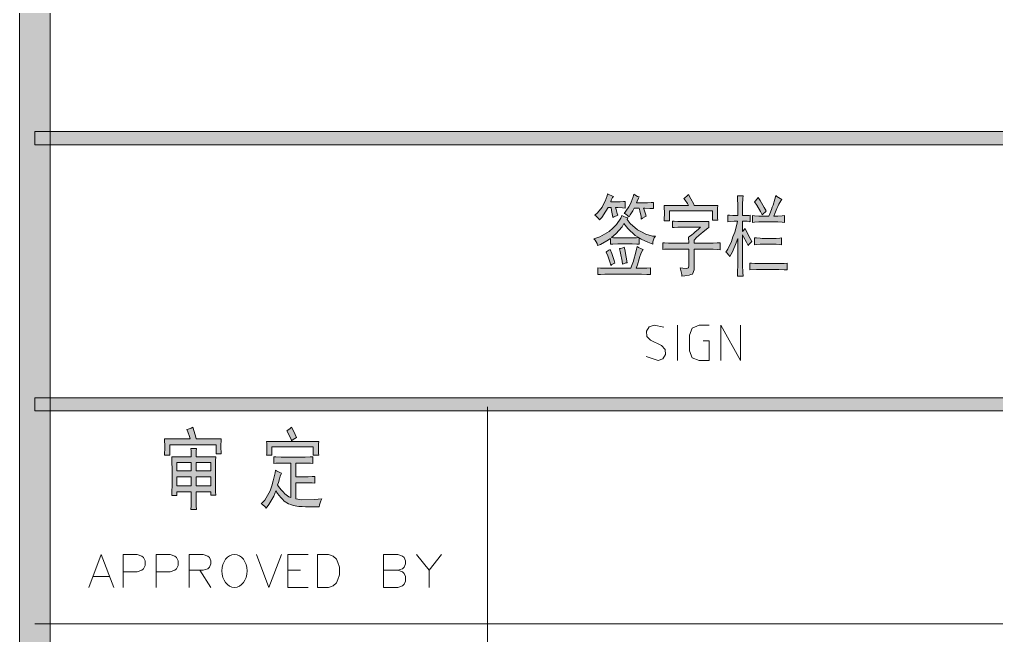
# Model space of a CAD drawing. Header units: millimetres. Extents: x 0 to 586, y 0 to 414.
# Drawn here: x 541.05 to 562.98, y 113.13 to 126.94 of the extents above; entities that cross this region are included whole.
import ezdxf

# ---------------------------------------------------------------- set-up
doc = ezdxf.new("R2010")
doc.units = ezdxf.units.MM

msp = doc.modelspace()

# ---------------------------------------------------------------- hatches: boundary and pattern name
h = msp.add_hatch(color=0)
h.dxf.hatch_style = 2
h.paths.add_polyline_path([(541.736139, 9.860139), (541.048222, 9.860139), (541.048222, 404.223361), (541.736139, 404.223361)])
h = msp.add_hatch(color=0)
h.dxf.hatch_style = 2
h.paths.add_polyline_path([(575.772139, 124.42825), (575.772139, 124.131917), (541.390417, 124.131917), (541.390417, 124.42825)])
h = msp.add_hatch(color=0)
h.dxf.hatch_style = 2
h.paths.add_polyline_path([(554.64075, 122.71375), (554.580778, 122.720806), (554.478472, 122.724333), (554.429083, 122.724333), (554.443194, 122.682), (554.467889, 122.593806), (554.482, 122.551472), (554.446722, 122.540889), (554.390278, 122.512667), (554.365583, 122.498556), (554.362056, 122.544417), (554.340889, 122.657306), (554.326778, 122.724333), (554.263278, 122.724333), (554.213889, 122.639667), (554.118639, 122.498556), (554.06925, 122.445639), (554.048083, 122.480917), (553.991639, 122.533833), (553.959889, 122.551472), (554.026917, 122.607917), (554.125694, 122.731389), (554.160972, 122.801944), (554.192722, 122.868972), (554.238583, 122.985389), (554.249167, 123.03125), (554.280917, 123.017139), (554.347944, 122.985389), (554.383222, 122.971278), (554.362056, 122.946583), (554.330306, 122.890139), (554.319722, 122.854861), (554.499639, 122.854861), (554.534917, 122.854861), (554.605472, 122.858389), (554.64075, 122.861917)])
h = msp.add_hatch(color=0)
h.dxf.hatch_style = 2
h.paths.add_polyline_path([(555.117, 122.530306), (555.08525, 122.512667), (555.032333, 122.484444), (555.004111, 122.466806), (555.000583, 122.526778), (554.975889, 122.646722), (554.95825, 122.706694), (554.848889, 122.706694), (554.817139, 122.653778), (554.757167, 122.558528), (554.732472, 122.512667), (554.707778, 122.540889), (554.651333, 122.579694), (554.623111, 122.590278), (554.661917, 122.639667), (554.728944, 122.738444), (554.753639, 122.791361), (554.778333, 122.847806), (554.820667, 122.964222), (554.838306, 123.024194), (554.863, 123.006556), (554.922972, 122.974806), (554.95825, 122.964222), (554.940611, 122.936), (554.912389, 122.868972), (554.901806, 122.830167), (555.117, 122.830167), (555.145222, 122.830167), (555.226361, 122.833694), (555.279278, 122.84075), (555.279278, 122.699639), (555.198139, 122.703167), (555.088778, 122.706694), (555.057028, 122.706694), (555.067611, 122.671417), (555.099361, 122.583222)])
h = msp.add_hatch(color=0)
h.dxf.hatch_style = 2
h.paths.add_polyline_path([(556.062444, 123.017139), (556.115361, 122.921889), (556.182389, 122.798417), (556.192972, 122.770194), (556.722139, 122.770194), (556.718611, 122.710222), (556.718611, 122.622028), (556.718611, 122.590278), (556.718611, 122.565583), (556.718611, 122.487972), (556.722139, 122.438583), (556.605722, 122.438583), (556.605722, 122.646722), (555.639111, 122.646722), (555.639111, 122.428), (555.522694, 122.428), (555.522694, 122.484444), (555.526222, 122.569111), (555.526222, 122.600861), (555.526222, 122.629083), (555.522694, 122.71375), (555.522694, 122.770194), (556.062444, 122.770194), (556.041278, 122.812528), (555.991889, 122.890139), (555.963667, 122.925417), (555.984833, 122.943056), (556.034222, 122.988917)])
h = msp.add_hatch(color=0)
h.dxf.hatch_style = 2
h.paths.add_polyline_path([(556.947917, 122.551472), (556.986722, 122.551472), (557.060806, 122.547944), (557.099611, 122.544417), (557.170167, 122.544417), (557.170167, 122.731389), (557.170167, 122.787833), (557.166639, 122.914833), (557.163111, 122.985389), (557.290111, 122.985389), (557.286583, 122.925417), (557.279528, 122.798417), (557.279528, 122.731389), (557.279528, 122.544417), (557.350083, 122.544417), (557.37125, 122.544417), (557.424167, 122.547944), (557.452389, 122.551472), (557.452389, 122.406833), (557.441806, 122.410361), (557.385361, 122.417417), (557.3395, 122.420944), (557.279528, 122.420944), (557.279528, 122.188111), (557.3395, 122.251611), (557.378306, 122.174), (557.452389, 122.029361), (557.487667, 121.965861), (557.4665, 121.941167), (557.420639, 121.895306), (557.403, 121.870611), (557.367722, 121.948222), (557.304222, 122.068167), (557.279528, 122.1105), (557.279528, 121.517833), (557.279528, 121.433167), (557.286583, 121.267361), (557.290111, 121.182694), (557.163111, 121.182694), (557.166639, 121.270889), (557.170167, 121.440222), (557.170167, 121.517833), (557.170167, 122.032889), (557.138417, 121.934111), (557.050222, 121.7295), (556.993778, 121.623667), (556.972611, 121.655417), (556.92675, 121.704806), (556.902056, 121.725972), (556.947917, 121.793), (557.029056, 121.965861), (557.064333, 122.068167), (557.103139, 122.170472), (557.152528, 122.346861), (557.163111, 122.420944), (557.089028, 122.420944), (556.947917, 122.406833)])
h = msp.add_hatch(color=0)
h.dxf.hatch_style = 2
h.paths.add_polyline_path([(558.161472, 122.900722), (558.140306, 122.8725), (558.094444, 122.798417), (558.073278, 122.749028), (558.048583, 122.703167), (558.00625, 122.590278), (557.981556, 122.530306), (558.023889, 122.530306), (558.073278, 122.533833), (558.172056, 122.540889), (558.221444, 122.544417), (558.221444, 122.389194), (558.172056, 122.392722), (558.073278, 122.399778), (558.016833, 122.399778), (557.702861, 122.399778), (557.646417, 122.399778), (557.547639, 122.392722), (557.505306, 122.389194), (557.505306, 122.544417), (557.547639, 122.540889), (557.646417, 122.533833), (557.702861, 122.530306), (557.872194, 122.530306), (557.893361, 122.579694), (557.928639, 122.682), (557.946278, 122.731389), (557.963917, 122.780778), (558.002722, 122.911306), (558.023889, 122.992444), (558.052111, 122.971278), (558.122667, 122.925417)])
h = msp.add_hatch(color=0)
h.dxf.hatch_style = 2
h.paths.add_polyline_path([(557.628778, 122.946583), (557.674639, 122.879556), (557.766361, 122.727861), (557.812222, 122.646722), (557.791056, 122.625556), (557.745194, 122.583222), (557.7205, 122.562056), (557.685222, 122.632611), (557.600556, 122.780778), (557.547639, 122.854861), (557.565278, 122.868972), (557.604083, 122.918361)])
h = msp.add_hatch(color=0)
h.paths.add_polyline_path([(555.265167, 121.902361), (555.152278, 121.944694), (555.000583, 122.01525), (554.95825, 122.043472), (554.95825, 121.902361), (554.905333, 121.905889), (554.803028, 121.909417), (554.757167, 121.909417), (554.527861, 121.909417), (554.478472, 121.909417), (554.369111, 121.905889), (554.312667, 121.902361), (554.312667, 122.032889), (554.235056, 121.979972), (554.090417, 121.898833), (554.023389, 121.870611), (554.012806, 121.92), (553.970472, 121.994083), (553.94225, 122.025833), (554.076306, 122.064639), (554.287972, 122.184583), (554.369111, 122.262194), (554.45025, 122.343333), (554.549028, 122.484444), (554.570194, 122.544417), (554.598417, 122.530306), (554.668972, 122.502083), (554.707778, 122.4915), (554.686611, 122.452694), (554.757167, 122.3645), (554.922972, 122.226917), (555.014694, 122.177528), (555.106417, 122.128139), (555.261639, 122.082278), (555.325139, 122.082278), (555.296917, 122.043472), (555.268694, 121.95175)])
h.paths.add_polyline_path([(554.337361, 122.050528), (554.383222, 122.047), (554.478472, 122.043472), (554.527861, 122.043472), (554.757167, 122.043472), (554.803028, 122.043472), (554.901806, 122.047), (554.947667, 122.050528), (554.866528, 122.096389), (554.700722, 122.255139), (554.616056, 122.368028), (554.57725, 122.290417), (554.436139, 122.131667)])
h = msp.add_hatch(color=0)
h.dxf.hatch_style = 2
h.paths.add_polyline_path([(556.524583, 122.413889), (556.524583, 122.272778), (556.503417, 122.258667), (556.436389, 122.209278), (556.390528, 122.174), (556.348194, 122.138722), (556.249417, 122.050528), (556.192972, 121.994083), (556.192972, 121.927056), (556.588083, 121.927056), (556.619833, 121.927056), (556.711556, 121.930583), (556.775056, 121.934111), (556.775056, 121.778889), (556.711556, 121.785944), (556.619833, 121.793), (556.588083, 121.793), (556.192972, 121.793), (556.192972, 121.401417), (556.192972, 121.323806), (556.154167, 121.232083), (556.118889, 121.2215), (556.083611, 121.210917), (555.981306, 121.18975), (555.917806, 121.182694), (555.914278, 121.2215), (555.893111, 121.313222), (555.875472, 121.369667), (555.9425, 121.362611), (556.027167, 121.359083), (556.044806, 121.366139), (556.062444, 121.369667), (556.076556, 121.422583), (556.073028, 121.468444), (556.073028, 121.793), (555.667333, 121.793), (555.621472, 121.793), (555.52975, 121.789472), (555.487417, 121.785944), (555.487417, 121.934111), (555.52975, 121.930583), (555.617944, 121.927056), (555.660278, 121.927056), (556.073028, 121.927056), (556.073028, 121.962333), (556.065972, 122.025833), (556.062444, 122.057583), (556.087139, 122.071694), (556.143583, 122.114028), (556.178861, 122.14225), (556.210611, 122.170472), (556.288222, 122.241028), (556.334083, 122.283361), (555.882528, 122.283361), (555.829611, 122.283361), (555.741417, 122.279833), (555.706139, 122.272778), (555.706139, 122.420944), (555.741417, 122.417417), (555.826083, 122.413889), (555.875472, 122.413889)])
h = msp.add_hatch(color=0)
h.dxf.hatch_style = 2
h.paths.add_polyline_path([(557.992139, 122.032889), (558.034472, 122.032889), (558.115611, 122.039944), (558.154417, 122.043472), (558.154417, 121.88825), (558.115611, 121.895306), (558.034472, 121.902361), (557.992139, 121.902361), (557.7205, 121.902361), (557.678167, 121.902361), (557.5935, 121.895306), (557.551167, 121.88825), (557.551167, 122.043472), (557.5935, 122.043472), (557.678167, 122.039944), (557.7205, 122.032889)])
h = msp.add_hatch(color=0)
h.dxf.hatch_style = 2
h.paths.add_polyline_path([(554.238583, 121.228556), (554.189194, 121.228556), (554.086889, 121.225028), (554.030444, 121.2215), (554.030444, 121.369667), (554.086889, 121.366139), (554.189194, 121.362611), (554.231528, 121.362611), (554.771278, 121.362611), (554.788917, 121.408472), (554.827722, 121.524889), (554.848889, 121.591917), (554.870056, 121.662472), (554.901806, 121.789472), (554.912389, 121.849444), (554.944139, 121.828278), (555.014694, 121.800056), (555.049972, 121.785944), (555.032333, 121.764778), (554.993528, 121.683639), (554.975889, 121.627194), (554.95825, 121.57075), (554.919444, 121.440222), (554.89475, 121.362611), (554.972361, 121.362611), (555.131111, 121.366139), (555.21225, 121.369667), (555.21225, 121.2215), (555.131111, 121.225028), (555.011167, 121.228556), (554.968833, 121.228556)])
h = msp.add_hatch(color=0)
h.dxf.hatch_style = 2
h.paths.add_polyline_path([(554.309139, 121.785944), (554.347944, 121.694222), (554.397333, 121.539), (554.411444, 121.479028), (554.390278, 121.468444), (554.344417, 121.44375), (554.319722, 121.422583), (554.309139, 121.486083), (554.256222, 121.637778), (554.217417, 121.725972), (554.231528, 121.736556), (554.277389, 121.768306)])
h = msp.add_hatch(color=0)
h.dxf.hatch_style = 2
h.paths.add_polyline_path([(554.587833, 121.454333), (554.57725, 121.524889), (554.541972, 121.69775), (554.517278, 121.803583), (554.541972, 121.807111), (554.591361, 121.821222), (554.623111, 121.831806), (554.633694, 121.785944), (554.668972, 121.613083), (554.690139, 121.486083), (554.661917, 121.482556), (554.609, 121.464917)])
h = msp.add_hatch(color=0)
h.dxf.hatch_style = 2
h.paths.add_polyline_path([(558.045056, 121.468444), (558.094444, 121.468444), (558.210861, 121.471972), (558.277889, 121.479028), (558.277889, 121.323806), (558.210861, 121.327333), (558.094444, 121.334389), (558.045056, 121.337917), (557.5935, 121.337917), (557.441806, 121.323806), (557.441806, 121.479028), (557.480611, 121.479028), (557.554694, 121.471972), (557.5935, 121.468444)])
h = msp.add_hatch(color=0)
h.dxf.hatch_style = 2
h.paths.add_polyline_path([(541.390417, 118.166444), (541.390417, 118.45925), (575.772139, 118.45925), (575.772139, 118.166444)])
h = msp.add_hatch(color=0)
h.dxf.hatch_style = 2
h.paths.add_polyline_path([(544.939361, 117.796028), (544.967583, 117.700778), (545.006389, 117.57025), (545.013444, 117.534972), (545.577889, 117.534972), (545.574361, 117.489111), (545.570833, 117.400917), (545.570833, 117.362111), (545.570833, 117.323306), (545.574361, 117.242167), (545.577889, 117.199833), (545.461472, 117.199833), (545.461472, 117.400917), (544.420778, 117.400917), (544.420778, 117.171611), (544.300833, 117.171611), (544.304361, 117.217472), (544.307889, 117.305667), (544.307889, 117.348), (544.307889, 117.393861), (544.304361, 117.489111), (544.300833, 117.534972), (544.879389, 117.534972), (544.865278, 117.591417), (544.83, 117.69725), (544.805306, 117.743111), (544.837056, 117.750167), (544.904083, 117.778389)])
h = msp.add_hatch(color=0)
h.dxf.hatch_style = 2
h.paths.add_polyline_path([(547.045444, 117.718417), (547.070139, 117.732528), (547.123056, 117.771333), (547.151278, 117.796028), (547.183028, 117.746639), (547.239472, 117.630222), (547.267694, 117.563194), (547.225361, 117.542028), (547.168917, 117.503222), (547.151278, 117.489111), (547.144222, 117.520861), (547.091306, 117.637278)])
h = msp.add_hatch(color=0)
h.dxf.hatch_style = 2
h.paths.add_polyline_path([(547.765111, 117.478528), (547.761583, 117.425611), (547.758056, 117.344472), (547.758056, 117.31625), (547.758056, 117.291556), (547.761583, 117.217472), (547.765111, 117.171611), (547.641639, 117.171611), (547.641639, 117.355056), (546.713833, 117.355056), (546.713833, 117.171611), (546.593889, 117.171611), (546.597417, 117.199833), (546.597417, 117.270389), (546.597417, 117.309194), (546.597417, 117.348), (546.597417, 117.432667), (546.593889, 117.478528)])
h = msp.add_hatch(color=0)
h.paths.add_polyline_path([(544.904083, 117.132806), (544.904083, 117.171611), (544.900556, 117.263333), (544.897028, 117.31625), (545.0205, 117.31625), (545.016972, 117.266861), (545.013444, 117.175139), (545.013444, 117.132806), (545.454417, 117.132806), (545.450889, 117.051667), (545.450889, 116.829417), (545.450889, 116.691833), (545.450889, 116.55425), (545.450889, 116.346111), (545.454417, 116.272028), (545.345056, 116.272028), (545.345056, 116.349639), (545.013444, 116.349639), (545.013444, 116.233222), (545.016972, 116.035667), (545.0205, 115.954528), (544.897028, 115.954528), (544.900556, 116.035667), (544.904083, 116.233222), (544.904083, 116.349639), (544.579528, 116.349639), (544.579528, 116.264972), (544.470167, 116.264972), (544.470167, 116.321417), (544.473694, 116.529556), (544.473694, 116.674194), (544.473694, 116.822361), (544.470167, 117.051667), (544.470167, 117.132806)])
h.paths.add_polyline_path([(545.345056, 116.480167), (545.345056, 116.68125), (545.013444, 116.68125), (545.013444, 116.480167)])
h.paths.add_polyline_path([(544.904083, 116.480167), (544.904083, 116.68125), (544.579528, 116.68125), (544.579528, 116.480167)])
h.paths.add_polyline_path([(545.345056, 116.815306), (545.345056, 117.009333), (545.013444, 117.009333), (545.013444, 116.815306)])
h.paths.add_polyline_path([(544.904083, 116.815306), (544.904083, 117.009333), (544.579528, 117.009333), (544.579528, 116.815306)])
h = msp.add_hatch(color=0)
h.dxf.hatch_style = 2
h.paths.add_polyline_path([(547.405278, 117.122222), (547.461722, 117.122222), (547.574611, 117.129278), (547.631056, 117.132806), (547.631056, 116.984639), (547.578139, 116.988167), (547.454667, 116.991694), (547.380583, 116.991694), (547.253583, 116.991694), (547.253583, 116.68125), (547.497, 116.68125), (547.52875, 116.68125), (547.620472, 116.688306), (547.676917, 116.691833), (547.676917, 116.543667), (547.620472, 116.547194), (547.52875, 116.550722), (547.493472, 116.550722), (547.253583, 116.550722), (547.253583, 116.187361), (547.377056, 116.169722), (547.666333, 116.17325), (547.835667, 116.194417), (547.810972, 116.145028), (547.78275, 116.053306), (547.775694, 116.010972), (547.659278, 116.010972), (547.468778, 116.0145), (547.394694, 116.018028), (547.317083, 116.021556), (547.190083, 116.042722), (547.137167, 116.063889), (547.087778, 116.081528), (546.992528, 116.1415), (546.953722, 116.180306), (546.911389, 116.219111), (546.837306, 116.310833), (546.802028, 116.367278), (546.756167, 116.254389), (546.646806, 116.060361), (546.586833, 115.979222), (546.562139, 116.0145), (546.502167, 116.063889), (546.470417, 116.078), (546.551556, 116.162667), (546.6715, 116.367278), (546.710306, 116.480167), (546.745583, 116.596583), (546.787917, 116.7765), (546.791444, 116.836472), (546.819667, 116.815306), (546.890222, 116.780028), (546.929028, 116.769444), (546.921972, 116.751806), (546.900806, 116.702417), (546.890222, 116.670667), (546.883167, 116.638917), (546.858472, 116.55425), (546.840833, 116.504861), (546.862, 116.469583), (546.921972, 116.391972), (546.964306, 116.346111), (547.006639, 116.30025), (547.091306, 116.23675), (547.137167, 116.219111), (547.137167, 116.991694), (546.953722, 116.991694), (546.904333, 116.991694), (546.805556, 116.988167), (546.756167, 116.984639), (546.756167, 117.132806), (546.805556, 117.129278), (546.921972, 117.122222), (546.989, 117.122222)])

# ---------------------------------------------------------------- linework, layer by layer
at = {"color": 0, "lineweight": 0}
for points in [[(541.736139, 9.860139), (541.048222, 9.860139), (541.048222, 404.223361), (541.736139, 404.223361)], [(575.772139, 124.42825), (575.772139, 124.131917), (541.390417, 124.131917), (541.390417, 124.42825)], [(554.64075, 122.71375), (554.580778, 122.720806), (554.478472, 122.724333), (554.429083, 122.724333), (554.443194, 122.682), (554.467889, 122.593806), (554.482, 122.551472), (554.446722, 122.540889), (554.390278, 122.512667), (554.365583, 122.498556), (554.362056, 122.544417), (554.340889, 122.657306), (554.326778, 122.724333), (554.263278, 122.724333), (554.213889, 122.639667), (554.118639, 122.498556), (554.06925, 122.445639), (554.048083, 122.480917), (553.991639, 122.533833), (553.959889, 122.551472), (554.026917, 122.607917), (554.125694, 122.731389), (554.160972, 122.801944), (554.192722, 122.868972), (554.238583, 122.985389), (554.249167, 123.03125), (554.280917, 123.017139), (554.347944, 122.985389), (554.383222, 122.971278), (554.362056, 122.946583), (554.330306, 122.890139), (554.319722, 122.854861), (554.499639, 122.854861), (554.534917, 122.854861), (554.605472, 122.858389), (554.64075, 122.861917)], [(555.117, 122.530306), (555.08525, 122.512667), (555.032333, 122.484444), (555.004111, 122.466806), (555.000583, 122.526778), (554.975889, 122.646722), (554.95825, 122.706694), (554.848889, 122.706694), (554.817139, 122.653778), (554.757167, 122.558528), (554.732472, 122.512667), (554.707778, 122.540889), (554.651333, 122.579694), (554.623111, 122.590278), (554.661917, 122.639667), (554.728944, 122.738444), (554.753639, 122.791361), (554.778333, 122.847806), (554.820667, 122.964222), (554.838306, 123.024194), (554.863, 123.006556), (554.922972, 122.974806), (554.95825, 122.964222), (554.940611, 122.936), (554.912389, 122.868972), (554.901806, 122.830167), (555.117, 122.830167), (555.145222, 122.830167), (555.226361, 122.833694), (555.279278, 122.84075), (555.279278, 122.699639), (555.198139, 122.703167), (555.088778, 122.706694), (555.057028, 122.706694), (555.067611, 122.671417), (555.099361, 122.583222)], [(556.062444, 123.017139), (556.115361, 122.921889), (556.182389, 122.798417), (556.192972, 122.770194), (556.722139, 122.770194), (556.718611, 122.710222), (556.718611, 122.622028), (556.718611, 122.590278), (556.718611, 122.565583), (556.718611, 122.487972), (556.722139, 122.438583), (556.605722, 122.438583), (556.605722, 122.646722), (555.639111, 122.646722), (555.639111, 122.428), (555.522694, 122.428), (555.522694, 122.484444), (555.526222, 122.569111), (555.526222, 122.600861), (555.526222, 122.629083), (555.522694, 122.71375), (555.522694, 122.770194), (556.062444, 122.770194), (556.041278, 122.812528), (555.991889, 122.890139), (555.963667, 122.925417), (555.984833, 122.943056), (556.034222, 122.988917)], [(556.947917, 122.551472), (556.986722, 122.551472), (557.060806, 122.547944), (557.099611, 122.544417), (557.170167, 122.544417), (557.170167, 122.731389), (557.170167, 122.787833), (557.166639, 122.914833), (557.163111, 122.985389), (557.290111, 122.985389), (557.286583, 122.925417), (557.279528, 122.798417), (557.279528, 122.731389), (557.279528, 122.544417), (557.350083, 122.544417), (557.37125, 122.544417), (557.424167, 122.547944), (557.452389, 122.551472), (557.452389, 122.406833), (557.441806, 122.410361), (557.385361, 122.417417), (557.3395, 122.420944), (557.279528, 122.420944), (557.279528, 122.188111), (557.3395, 122.251611), (557.378306, 122.174), (557.452389, 122.029361), (557.487667, 121.965861), (557.4665, 121.941167), (557.420639, 121.895306), (557.403, 121.870611), (557.367722, 121.948222), (557.304222, 122.068167), (557.279528, 122.1105), (557.279528, 121.517833), (557.279528, 121.433167), (557.286583, 121.267361), (557.290111, 121.182694), (557.163111, 121.182694), (557.166639, 121.270889), (557.170167, 121.440222), (557.170167, 121.517833), (557.170167, 122.032889), (557.138417, 121.934111), (557.050222, 121.7295), (556.993778, 121.623667), (556.972611, 121.655417), (556.92675, 121.704806), (556.902056, 121.725972), (556.947917, 121.793), (557.029056, 121.965861), (557.064333, 122.068167), (557.103139, 122.170472), (557.152528, 122.346861), (557.163111, 122.420944), (557.089028, 122.420944), (556.947917, 122.406833)], [(558.161472, 122.900722), (558.140306, 122.8725), (558.094444, 122.798417), (558.073278, 122.749028), (558.048583, 122.703167), (558.00625, 122.590278), (557.981556, 122.530306), (558.023889, 122.530306), (558.073278, 122.533833), (558.172056, 122.540889), (558.221444, 122.544417), (558.221444, 122.389194), (558.172056, 122.392722), (558.073278, 122.399778), (558.016833, 122.399778), (557.702861, 122.399778), (557.646417, 122.399778), (557.547639, 122.392722), (557.505306, 122.389194), (557.505306, 122.544417), (557.547639, 122.540889), (557.646417, 122.533833), (557.702861, 122.530306), (557.872194, 122.530306), (557.893361, 122.579694), (557.928639, 122.682), (557.946278, 122.731389), (557.963917, 122.780778), (558.002722, 122.911306), (558.023889, 122.992444), (558.052111, 122.971278), (558.122667, 122.925417)], [(557.628778, 122.946583), (557.674639, 122.879556), (557.766361, 122.727861), (557.812222, 122.646722), (557.791056, 122.625556), (557.745194, 122.583222), (557.7205, 122.562056), (557.685222, 122.632611), (557.600556, 122.780778), (557.547639, 122.854861), (557.565278, 122.868972), (557.604083, 122.918361)], [(555.265167, 121.902361), (555.152278, 121.944694), (555.000583, 122.01525), (554.95825, 122.043472), (554.95825, 121.902361), (554.905333, 121.905889), (554.803028, 121.909417), (554.757167, 121.909417), (554.527861, 121.909417), (554.478472, 121.909417), (554.369111, 121.905889), (554.312667, 121.902361), (554.312667, 122.032889), (554.235056, 121.979972), (554.090417, 121.898833), (554.023389, 121.870611), (554.012806, 121.92), (553.970472, 121.994083), (553.94225, 122.025833), (554.076306, 122.064639), (554.287972, 122.184583), (554.369111, 122.262194), (554.45025, 122.343333), (554.549028, 122.484444), (554.570194, 122.544417), (554.598417, 122.530306), (554.668972, 122.502083), (554.707778, 122.4915), (554.686611, 122.452694), (554.757167, 122.3645), (554.922972, 122.226917), (555.014694, 122.177528), (555.106417, 122.128139), (555.261639, 122.082278), (555.325139, 122.082278), (555.296917, 122.043472), (555.268694, 121.95175)], [(556.524583, 122.413889), (556.524583, 122.272778), (556.503417, 122.258667), (556.436389, 122.209278), (556.390528, 122.174), (556.348194, 122.138722), (556.249417, 122.050528), (556.192972, 121.994083), (556.192972, 121.927056), (556.588083, 121.927056), (556.619833, 121.927056), (556.711556, 121.930583), (556.775056, 121.934111), (556.775056, 121.778889), (556.711556, 121.785944), (556.619833, 121.793), (556.588083, 121.793), (556.192972, 121.793), (556.192972, 121.401417), (556.192972, 121.323806), (556.154167, 121.232083), (556.118889, 121.2215), (556.083611, 121.210917), (555.981306, 121.18975), (555.917806, 121.182694), (555.914278, 121.2215), (555.893111, 121.313222), (555.875472, 121.369667), (555.9425, 121.362611), (556.027167, 121.359083), (556.044806, 121.366139), (556.062444, 121.369667), (556.076556, 121.422583), (556.073028, 121.468444), (556.073028, 121.793), (555.667333, 121.793), (555.621472, 121.793), (555.52975, 121.789472), (555.487417, 121.785944), (555.487417, 121.934111), (555.52975, 121.930583), (555.617944, 121.927056), (555.660278, 121.927056), (556.073028, 121.927056), (556.073028, 121.962333), (556.065972, 122.025833), (556.062444, 122.057583), (556.087139, 122.071694), (556.143583, 122.114028), (556.178861, 122.14225), (556.210611, 122.170472), (556.288222, 122.241028), (556.334083, 122.283361), (555.882528, 122.283361), (555.829611, 122.283361), (555.741417, 122.279833), (555.706139, 122.272778), (555.706139, 122.420944), (555.741417, 122.417417), (555.826083, 122.413889), (555.875472, 122.413889)], [(554.337361, 122.050528), (554.383222, 122.047), (554.478472, 122.043472), (554.527861, 122.043472), (554.757167, 122.043472), (554.803028, 122.043472), (554.901806, 122.047), (554.947667, 122.050528), (554.866528, 122.096389), (554.700722, 122.255139), (554.616056, 122.368028), (554.57725, 122.290417), (554.436139, 122.131667)], [(557.992139, 122.032889), (558.034472, 122.032889), (558.115611, 122.039944), (558.154417, 122.043472), (558.154417, 121.88825), (558.115611, 121.895306), (558.034472, 121.902361), (557.992139, 121.902361), (557.7205, 121.902361), (557.678167, 121.902361), (557.5935, 121.895306), (557.551167, 121.88825), (557.551167, 122.043472), (557.5935, 122.043472), (557.678167, 122.039944), (557.7205, 122.032889)], [(554.238583, 121.228556), (554.189194, 121.228556), (554.086889, 121.225028), (554.030444, 121.2215), (554.030444, 121.369667), (554.086889, 121.366139), (554.189194, 121.362611), (554.231528, 121.362611), (554.771278, 121.362611), (554.788917, 121.408472), (554.827722, 121.524889), (554.848889, 121.591917), (554.870056, 121.662472), (554.901806, 121.789472), (554.912389, 121.849444), (554.944139, 121.828278), (555.014694, 121.800056), (555.049972, 121.785944), (555.032333, 121.764778), (554.993528, 121.683639), (554.975889, 121.627194), (554.95825, 121.57075), (554.919444, 121.440222), (554.89475, 121.362611), (554.972361, 121.362611), (555.131111, 121.366139), (555.21225, 121.369667), (555.21225, 121.2215), (555.131111, 121.225028), (555.011167, 121.228556), (554.968833, 121.228556)], [(554.309139, 121.785944), (554.347944, 121.694222), (554.397333, 121.539), (554.411444, 121.479028), (554.390278, 121.468444), (554.344417, 121.44375), (554.319722, 121.422583), (554.309139, 121.486083), (554.256222, 121.637778), (554.217417, 121.725972), (554.231528, 121.736556), (554.277389, 121.768306)], [(554.587833, 121.454333), (554.57725, 121.524889), (554.541972, 121.69775), (554.517278, 121.803583), (554.541972, 121.807111), (554.591361, 121.821222), (554.623111, 121.831806), (554.633694, 121.785944), (554.668972, 121.613083), (554.690139, 121.486083), (554.661917, 121.482556), (554.609, 121.464917)], [(558.045056, 121.468444), (558.094444, 121.468444), (558.210861, 121.471972), (558.277889, 121.479028), (558.277889, 121.323806), (558.210861, 121.327333), (558.094444, 121.334389), (558.045056, 121.337917), (557.5935, 121.337917), (557.441806, 121.323806), (557.441806, 121.479028), (557.480611, 121.479028), (557.554694, 121.471972), (557.5935, 121.468444)], [(541.390417, 118.166444), (541.390417, 118.45925), (575.772139, 118.45925), (575.772139, 118.166444)], [(544.939361, 117.796028), (544.967583, 117.700778), (545.006389, 117.57025), (545.013444, 117.534972), (545.577889, 117.534972), (545.574361, 117.489111), (545.570833, 117.400917), (545.570833, 117.362111), (545.570833, 117.323306), (545.574361, 117.242167), (545.577889, 117.199833), (545.461472, 117.199833), (545.461472, 117.400917), (544.420778, 117.400917), (544.420778, 117.171611), (544.300833, 117.171611), (544.304361, 117.217472), (544.307889, 117.305667), (544.307889, 117.348), (544.307889, 117.393861), (544.304361, 117.489111), (544.300833, 117.534972), (544.879389, 117.534972), (544.865278, 117.591417), (544.83, 117.69725), (544.805306, 117.743111), (544.837056, 117.750167), (544.904083, 117.778389)], [(547.045444, 117.718417), (547.070139, 117.732528), (547.123056, 117.771333), (547.151278, 117.796028), (547.183028, 117.746639), (547.239472, 117.630222), (547.267694, 117.563194), (547.225361, 117.542028), (547.168917, 117.503222), (547.151278, 117.489111), (547.144222, 117.520861), (547.091306, 117.637278)], [(547.765111, 117.478528), (547.761583, 117.425611), (547.758056, 117.344472), (547.758056, 117.31625), (547.758056, 117.291556), (547.761583, 117.217472), (547.765111, 117.171611), (547.641639, 117.171611), (547.641639, 117.355056), (546.713833, 117.355056), (546.713833, 117.171611), (546.593889, 117.171611), (546.597417, 117.199833), (546.597417, 117.270389), (546.597417, 117.309194), (546.597417, 117.348), (546.597417, 117.432667), (546.593889, 117.478528)], [(544.904083, 117.132806), (544.904083, 117.171611), (544.900556, 117.263333), (544.897028, 117.31625), (545.0205, 117.31625), (545.016972, 117.266861), (545.013444, 117.175139), (545.013444, 117.132806), (545.454417, 117.132806), (545.450889, 117.051667), (545.450889, 116.829417), (545.450889, 116.691833), (545.450889, 116.55425), (545.450889, 116.346111), (545.454417, 116.272028), (545.345056, 116.272028), (545.345056, 116.349639), (545.013444, 116.349639), (545.013444, 116.233222), (545.016972, 116.035667), (545.0205, 115.954528), (544.897028, 115.954528), (544.900556, 116.035667), (544.904083, 116.233222), (544.904083, 116.349639), (544.579528, 116.349639), (544.579528, 116.264972), (544.470167, 116.264972), (544.470167, 116.321417), (544.473694, 116.529556), (544.473694, 116.674194), (544.473694, 116.822361), (544.470167, 117.051667), (544.470167, 117.132806)], [(547.405278, 117.122222), (547.461722, 117.122222), (547.574611, 117.129278), (547.631056, 117.132806), (547.631056, 116.984639), (547.578139, 116.988167), (547.454667, 116.991694), (547.380583, 116.991694), (547.253583, 116.991694), (547.253583, 116.68125), (547.497, 116.68125), (547.52875, 116.68125), (547.620472, 116.688306), (547.676917, 116.691833), (547.676917, 116.543667), (547.620472, 116.547194), (547.52875, 116.550722), (547.493472, 116.550722), (547.253583, 116.550722), (547.253583, 116.187361), (547.377056, 116.169722), (547.666333, 116.17325), (547.835667, 116.194417), (547.810972, 116.145028), (547.78275, 116.053306), (547.775694, 116.010972), (547.659278, 116.010972), (547.468778, 116.0145), (547.394694, 116.018028), (547.317083, 116.021556), (547.190083, 116.042722), (547.137167, 116.063889), (547.087778, 116.081528), (546.992528, 116.1415), (546.953722, 116.180306), (546.911389, 116.219111), (546.837306, 116.310833), (546.802028, 116.367278), (546.756167, 116.254389), (546.646806, 116.060361), (546.586833, 115.979222), (546.562139, 116.0145), (546.502167, 116.063889), (546.470417, 116.078), (546.551556, 116.162667), (546.6715, 116.367278), (546.710306, 116.480167), (546.745583, 116.596583), (546.787917, 116.7765), (546.791444, 116.836472), (546.819667, 116.815306), (546.890222, 116.780028), (546.929028, 116.769444), (546.921972, 116.751806), (546.900806, 116.702417), (546.890222, 116.670667), (546.883167, 116.638917), (546.858472, 116.55425), (546.840833, 116.504861), (546.862, 116.469583), (546.921972, 116.391972), (546.964306, 116.346111), (547.006639, 116.30025), (547.091306, 116.23675), (547.137167, 116.219111), (547.137167, 116.991694), (546.953722, 116.991694), (546.904333, 116.991694), (546.805556, 116.988167), (546.756167, 116.984639), (546.756167, 117.132806), (546.805556, 117.129278), (546.921972, 117.122222), (546.989, 117.122222)], [(544.904083, 116.815306), (544.904083, 117.009333), (544.579528, 117.009333), (544.579528, 116.815306)], [(545.345056, 116.815306), (545.345056, 117.009333), (545.013444, 117.009333), (545.013444, 116.815306)], [(544.904083, 116.480167), (544.904083, 116.68125), (544.579528, 116.68125), (544.579528, 116.480167)], [(545.345056, 116.480167), (545.345056, 116.68125), (545.013444, 116.68125), (545.013444, 116.480167)], [(547.736889, 114.20475), (547.736889, 114.942056), (547.983833, 114.942056), (548.089667, 114.906778), (548.160222, 114.836222), (548.1955, 114.765667), (548.230778, 114.659833), (548.230778, 114.483444), (548.1955, 114.381139), (548.160222, 114.310583), (548.089667, 114.240028), (547.983833, 114.20475)]]:
    msp.add_lwpolyline(points, close=True, dxfattribs=at)
for points in [[(555.512111, 120.039694), (555.293389, 120.085556), (555.1805, 120.04675), (555.120528, 119.947972), (555.131111, 119.835083), (555.21225, 119.750417)], [(555.512111, 120.039694), (555.293389, 120.085556), (555.1805, 120.04675), (555.120528, 119.947972), (555.131111, 119.835083), (555.21225, 119.750417)], [(555.822556, 119.291806), (555.822556, 120.085556)], [(555.822556, 119.291806), (555.822556, 120.085556)], [(556.305861, 120.085556), (556.150639, 120.022056), (556.087139, 119.863306)], [(556.305861, 120.085556), (556.150639, 120.022056), (556.087139, 119.863306)], [(556.305861, 120.085556), (556.528111, 120.085556)], [(556.305861, 120.085556), (556.528111, 120.085556)], [(556.792694, 119.291806), (556.792694, 120.085556), (557.233667, 119.291806), (557.233667, 120.085556)], [(556.792694, 119.291806), (556.792694, 120.085556), (557.233667, 119.291806), (557.233667, 120.085556)], [(555.21225, 119.750417), (555.459194, 119.626944)], [(555.21225, 119.750417), (555.459194, 119.626944)], [(556.087139, 119.510528), (556.087139, 119.863306)], [(556.087139, 119.510528), (556.087139, 119.863306)], [(555.381583, 119.291806), (555.490944, 119.330611), (555.550917, 119.425861), (555.540333, 119.542278), (555.459194, 119.626944)], [(555.381583, 119.291806), (555.490944, 119.330611), (555.550917, 119.425861), (555.540333, 119.542278), (555.459194, 119.626944)], [(556.394056, 119.732778), (556.528111, 119.732778), (556.528111, 119.291806), (556.305861, 119.291806)], [(556.394056, 119.732778), (556.528111, 119.732778), (556.528111, 119.291806), (556.305861, 119.291806)], [(555.113472, 119.38), (555.381583, 119.291806)], [(555.113472, 119.38), (555.381583, 119.291806)], [(556.087139, 119.510528), (556.150639, 119.355306), (556.305861, 119.291806)], [(556.087139, 119.510528), (556.150639, 119.355306), (556.305861, 119.291806)], [(551.550417, 78.838778), (551.550417, 118.251111)], [(542.600444, 114.20475), (542.882667, 114.942056), (543.164889, 114.20475)], [(543.376556, 114.20475), (543.376556, 114.942056), (543.690528, 114.942056), (543.796361, 114.906778), (543.831639, 114.8715), (543.866917, 114.800944), (543.866917, 114.695111), (543.831639, 114.624556), (543.796361, 114.589278), (543.690528, 114.554), (543.376556, 114.554)], [(544.113861, 114.20475), (544.113861, 114.942056), (544.431361, 114.942056), (544.537194, 114.906778), (544.572472, 114.8715), (544.60775, 114.800944), (544.60775, 114.695111), (544.572472, 114.624556), (544.537194, 114.589278), (544.431361, 114.554), (544.113861, 114.554)], [(544.854694, 114.20475), (544.854694, 114.942056), (545.168667, 114.942056), (545.2745, 114.906778), (545.309778, 114.8715), (545.345056, 114.800944), (545.345056, 114.730389), (545.309778, 114.659833), (545.2745, 114.624556), (545.168667, 114.589278), (544.854694, 114.589278)], [(546.364583, 114.942056), (546.646806, 114.20475), (546.929028, 114.942056)], [(547.070139, 114.20475), (547.070139, 114.942056), (547.52875, 114.942056)], [(549.222083, 114.20475), (549.222083, 114.942056), (549.539583, 114.942056), (549.645417, 114.906778), (549.680694, 114.8715), (549.715972, 114.800944), (549.715972, 114.730389), (549.680694, 114.659833), (549.645417, 114.624556), (549.539583, 114.589278)], [(549.962917, 114.942056), (550.241611, 114.589278), (550.523833, 114.942056)], [(545.098111, 114.589278), (545.345056, 114.20475)], [(547.070139, 114.589278), (547.352361, 114.589278)], [(549.222083, 114.589278), (549.539583, 114.589278), (549.645417, 114.554), (549.680694, 114.518722), (549.715972, 114.448167), (549.715972, 114.345861), (549.680694, 114.275306), (549.645417, 114.240028), (549.539583, 114.20475), (549.222083, 114.20475)], [(550.241611, 114.589278), (550.241611, 114.20475)], [(542.706278, 114.448167), (543.059056, 114.448167)], [(547.070139, 114.20475), (547.52875, 114.20475)], [(541.390417, 113.386306), (575.772139, 113.386306)]]:
    msp.add_lwpolyline(points, dxfattribs=at)
msp.add_ellipse((545.874222, 114.573403), major_axis=(0, 0.368653), ratio=0.76555, start_param=0, end_param=6.283185, dxfattribs=at)

doc.saveas('drawing.dxf')
